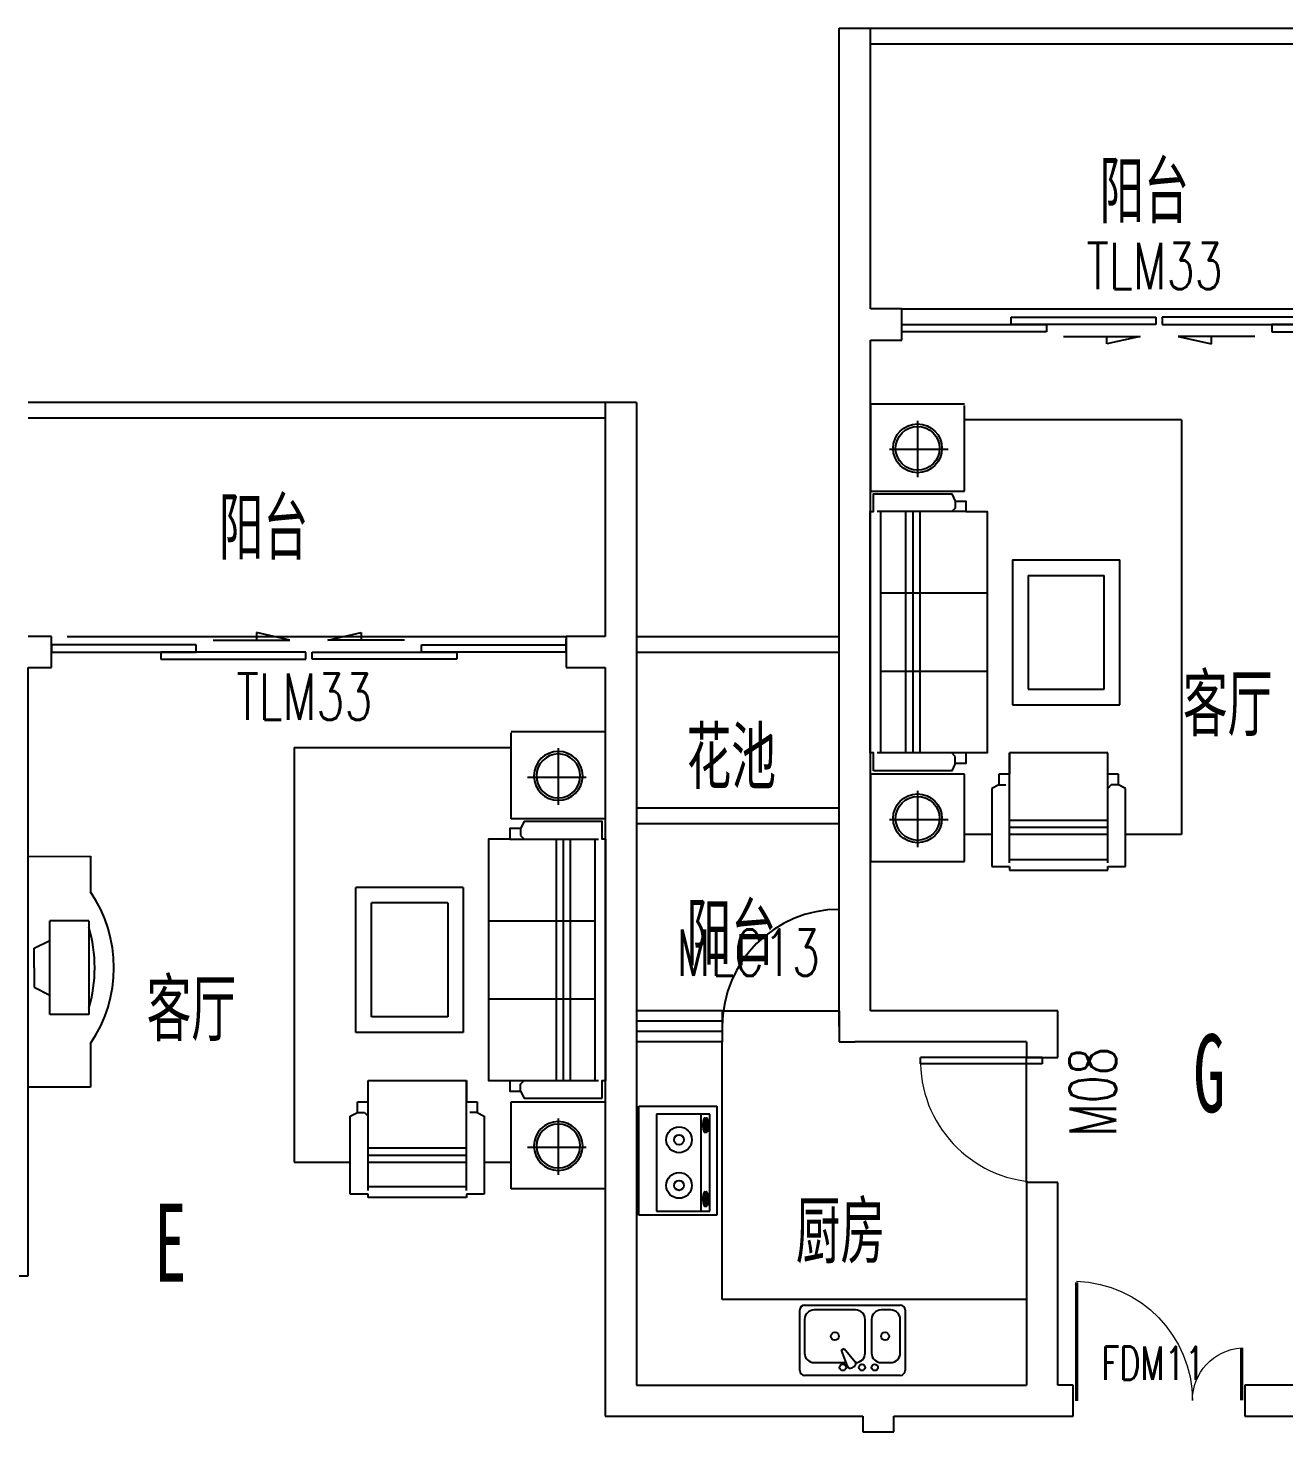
# Model space of a CAD drawing. Extents: x -503102 to -474302, y -636822 to -607622.
# Drawn here: x -497702 to -489652, y -617372 to -608372 of the extents above; entities that cross this region are included whole.
import ezdxf

# ---------------------------------------------------------------- set-up
doc = ezdxf.new("R2010")
doc.units = 0
doc.header["$LTSCALE"] = 1000
doc.header["$MEASUREMENT"] = 0
doc.linetypes.add('HIDDEN2', pattern=[4, 3, -1])
doc.layers.get('0').update_dxf_attribs({"linetype": 'CONTINUOUS'})
for name, color, linetype in [('BACONY', 6, 'CONTINUOUS'), ('FUR', 8, 'CONTINUOUS'), ('PUB_TEXT', 7, 'CONTINUOUS'), ('Text(文字)', 7, 'CONTINUOUS'), ('WALL', 2, 'CONTINUOUS'), ('WINDOW', 3, 'CONTINUOUS'), ('WINDOW_TEXT', 7, 'CONTINUOUS'), ('厨洁', 151, 'CONTINUOUS'), ('家具', 145, 'CONTINUOUS')]:
    doc.layers.add(name, color=color, linetype=linetype)
doc.styles.add('_TCH_WINDOW', font='SIMPLEX', dxfattribs={"height": 3.5, "bigfont": 'GBCBIG'})
doc.styles.add('HZ', font='', dxfattribs={"width": 0.8})
doc.styles.get('HZ').set_extended_font_data('FangSong_GB2312')

# ---------------------------------------------------------------- blocks, each defined once
blk = doc.blocks.new('drr')
at = {"layer": '厨洁'}
for p, q in [((264992.566410295, 83147.70016103463), (264992.566410295, 83536.33652467102)), ((265023.2482284768, 83567.01834285283), (265636.8845921132, 83567.01834285283)), ((265350.5209557495, 83536.33652467102), (265084.6118648404, 83536.33652467102)), ((265575.5209557495, 83536.33652467102), (265514.1573193859, 83536.33652467102)), ((265667.566410295, 83536.33652467102), (265667.566410295, 83147.70016103463)), ((265023.2482284768, 83474.97288830737), (265023.2482284768, 83260.20016103463)), ((265411.8845921133, 83260.20016103463), (265411.8845921133, 83474.97288830737)), ((265452.7936830223, 83474.97288830737), (265452.7936830223, 83260.20016103463)), ((265636.8845921132, 83260.20016103463), (265636.8845921132, 83474.97288830737)), ((265259.8456898405, 83279.55327012556), (265277.5598580224, 83289.78054285284)), ((265298.6617284768, 83175.94283603464), (265259.8456898405, 83279.55327012556)), ((265277.5598580224, 83289.78054285284), (265347.8811125677, 83204.35966103464)), ((265084.6118648404, 83198.83652467099), (265290.0849739313, 83198.83652467099)), ((265328.0434966586, 83165.40461330736), (265342.3165966586, 83173.64519739828)), ((265514.1573193859, 83198.83652467099), (265575.5209557495, 83198.83652467099)), ((265636.8845921132, 83117.01834285283), (265023.2482284768, 83117.01834285283))]:
    blk.add_line(p, q, dxfattribs=at)
for centre, radius in [((265217.5664102952, 83367.586524671), 25.56818181818182), ((265539.7255012041, 83367.586524671), 25.56818181818182), ((265268.7027739313, 83168.1547064892), 20.45454545454545), ((265391.4300466587, 83168.1547064892), 20.45454545454545), ((265473.2482284768, 83168.1547064892), 20.45454545454545)]:
    blk.add_circle(centre, radius, dxfattribs=at)
for centre, radius, start, end in [((265023.2482284768, 83536.33652467102), 30.68181818181818, 90, 180), ((265084.6118648404, 83474.97288830737), 61.36363636363636, 90, 180), ((265350.5209557495, 83474.97288830737), 61.36363636363636, 0, 90), ((265514.1573193859, 83474.97288830737), 61.36363636363636, 90, 180), ((265575.5209557495, 83474.97288830737), 61.36363636363636, 0, 90), ((265636.8845921132, 83536.33652467102), 30.68181818181818, 0, 90), ((265084.6118648404, 83260.20016103463), 61.36363636363636, 180, 270), ((265350.5209557495, 83260.20016103463), 61.36363636363636, 270, 360), ((265514.1573193859, 83260.20016103463), 61.36363636363636, 180, 270), ((265575.5209557495, 83260.20016103463), 61.36363636363636, 270, 360), ((265317.8162239314, 83183.11876103464), 20.45454545454545, 200.5376779997213, 300.0000000000623), ((265332.0893239313, 83191.35934512553), 20.45454545454545, 300.0000000000623, 399.4623220008738), ((265023.2482284768, 83147.70016103463), 30.68181818181818, 180, 270), ((265636.8845921132, 83147.70016103463), 30.68181818181818, 270, 360)]:
    blk.add_arc(centre, radius, start, end, dxfattribs=at)
blk = doc.blocks.new('ewerw')
at = {"layer": '厨洁'}
for p, q in [((266352.5373784888, 82672.94943158956), (266852.5373784888, 82672.94943158956)), ((266352.5373784888, 81972.94943158959), (266352.5373784888, 82672.94943158956)), ((266397.0003916404, 82646.42157585), (266397.0003916404, 82023.64773799322)), ((266739.4456716567, 82646.42157585), (266397.0003916404, 82646.42157585)), ((266452.6958668246, 82646.42157585), (266452.6958668246, 82023.64773799322)), ((266739.4456716567, 82023.64773799322), (266739.4456716567, 82646.42157585)), ((266852.5373784888, 82672.94943158956), (266852.5373784888, 81972.94943158959)), ((266421.0074205657, 82603.35737043529), (266404.3871697712, 82603.35737043529)), ((266404.3871697712, 82603.35737043529), (266404.3871697712, 82538.68896090382)), ((266404.3871697712, 82538.68896090382), (266421.0074205657, 82538.68896090382)), ((266430.4835372786, 82613.82220474404), (266418.7725500546, 82613.70369991528)), ((266421.0074205657, 82538.68896090382), (266421.0074205657, 82603.35737043529)), ((266429.3072335909, 82522.06034991307), (266418.7913871265, 82522.06034991307)), ((266404.3871697712, 82130.36020737872), (266404.3871697712, 82065.69179784726)), ((266421.0074205657, 82130.36020737872), (266404.3871697712, 82130.36020737872)), ((266430.4835372786, 82140.82504168747), (266418.7725500546, 82140.7065368587)), ((266421.0074205657, 82065.69179784726), (266421.0074205657, 82130.36020737872)), ((266397.0003916404, 82023.64773799322), (266739.4456716567, 82023.64773799322)), ((266404.3871697712, 82065.69179784726), (266421.0074205657, 82065.69179784726)), ((266429.3072335909, 82049.06318685647), (266418.7913871265, 82049.06318685647)), ((266852.5373784888, 81972.94943158959), (266352.5373784888, 81972.94943158959))]:
    blk.add_line(p, q, dxfattribs=at)
for points in [[(266409.6663340924, 82538.68896090382, 0.0087359414318704), (266410.4342016745, 82535.48121423933, 0.0762761895456294), (266415.3685842113, 82523.96113434945, 0.2590339714204861), (266418.7913871265, 82522.06034991307, 0.2590339714206403)], [(266418.7913871265, 82522.06034991307, 0.2590339714206403), (266422.2141900414, 82523.96113434945, 0.0762761895455676), (266427.1485725783, 82535.48121423933, 0.0365148199121137), (266429.6060001075, 82549.02950470468, 0.026614996038891), (266430.6102321358, 82567.88204691456, 0.026614996038891), (266429.6060001075, 82586.73458912445, 0.0365148199121137), (266427.1485725783, 82600.28287958982, 0.0762761895455752), (266422.2141900414, 82611.80295947967, 0.2590339714203898), (266418.7913871265, 82613.70374391608, 0.2590339714202164), (266415.3685842113, 82611.80295947967, 0.056762457430155), (266411.3559685617, 82603.35737043529, 0.0365148199120382)], [(266429.3072335909, 82522.06034991307, 0.2590339714206403), (266432.7300365058, 82523.96113434945, 0.0762761895455676), (266437.6644190427, 82535.48121423933, 0.0365148199121137), (266440.1218465719, 82549.02950470468, 0.026614996038891), (266441.1260786001, 82567.88204691456, 0.026614996038891), (266440.1218465719, 82586.73458912445, 0.0365148199121137), (266437.6644190427, 82600.28287958982, 0.0762761895455752), (266432.7300365058, 82611.80295947967, 0.2590339714203898), (266429.3072335909, 82613.70374391608, 0.0784621676306809), (266428.0648777775, 82613.50758041222, 0.056762457430155)], [(266418.7913871265, 82049.06318685647, 0.2590339714206403), (266422.2141900414, 82050.96397129288, 0.0762761895455676), (266427.1485725783, 82062.48405118275, 0.0365148199121137), (266429.6060001075, 82076.0323416481, 0.026614996038891), (266430.6102321358, 82094.88488385799, 0.026614996038891), (266429.6060001075, 82113.7374260679, 0.0365148199121137), (266427.1485725783, 82127.28571653324, 0.0762761895455752), (266422.2141900414, 82138.80579642313, 0.2590339714203898), (266418.7913871265, 82140.7065808595, 0.2590339714202164), (266415.3685842113, 82138.80579642313, 0.056762457430155), (266411.3559685617, 82130.36020737872, 0.0365148199120382)], [(266429.3072335909, 82049.06318685647, 0.2590339714206403), (266432.7300365058, 82050.96397129288, 0.0762761895455676), (266437.6644190427, 82062.48405118275, 0.0365148199121137), (266440.1218465719, 82076.0323416481, 0.026614996038891), (266441.1260786001, 82094.88488385799, 0.026614996038891), (266440.1218465719, 82113.7374260679, 0.0365148199121137), (266437.6644190427, 82127.28571653324, 0.0762761895455752), (266432.7300365058, 82138.80579642313, 0.2590339714203898), (266429.3072335909, 82140.7065808595, 0.0784621676306809), (266428.0648777775, 82140.51041735565, 0.056762457430155)], [(266409.6663340924, 82065.69179784726, 0.0087359414318704), (266410.4342016745, 82062.48405118275, 0.0762761895456294), (266415.3685842113, 82050.96397129288, 0.2590339714204861), (266418.7913871265, 82049.06318685647, 0.2590339714206403)]]:
    blk.add_lwpolyline(points, format="xyb", dxfattribs=at)
for centre, radius in [((266593.9919507732, 82481.37460980771), 82.49649810437039), ((266593.9919507732, 82481.37460980771), 31.6309469674834), ((266593.9919507732, 82188.74138441838), 82.49649810437039), ((266593.9919507732, 82188.74138441838), 31.6309469674834)]:
    blk.add_circle(centre, radius, dxfattribs=at)
blk = doc.blocks.new('A$C2D356BCF')
at = {"layer": 'FUR'}
for p, q in [((146.7650076358113, 1481.688575208418), (546.7650076358113, 1481.688575208653)), ((146.7650076356949, 1201.706288412213), (146.7650076358113, 1481.688575208418)), ((546.7650076358113, 1481.688575208653), (546.7650076359276, 1.00005933875218)), ((157.1024095950415, 1015.110397828277), (407.1024095950415, 1015.11039782851)), ((157.1024095955072, 415.1103978282772), (157.1024095950415, 1015.110397828277)), ((407.1024095950415, 1015.11039782851), (407.1024095955071, 415.11039782851)), ((507.1024095952743, 840.1103978287427), (407.1024095951577, 890.11039782851)), ((507.1024095952743, 715.1103978287426), (507.1024095952743, 840.1103978287427)), ((507.1024095952743, 715.1103978287426), (507.1024095955071, 590.1103978287427)), ((507.1024095955071, 590.1103978287427), (407.1024095955071, 540.11039782851)), ((157.1024095955072, 415.1103978282772), (407.1024095955071, 415.11039782851)), ((146.7652549013728, 5.9369020164e-05), (146.7650076359277, 228.4424898412544)), ((546.7650076359276, 1.00005933875218), (146.7652549013728, 5.9369020164e-05))]:
    blk.add_line(p, q, dxfattribs=at)
for centre, radius, start, end in [((861.6229591696756, 715.0743891268502), 864.7730894710944, 145.7553427043892, 214.2446572956108), ((1044.602409595274, 715.1103978292085), 925, 163.6295489999765, 196.3704510000234)]:
    blk.add_arc(centre, radius, start, end, dxfattribs=at)
blk = doc.blocks.new('12PCOU13')
at = {"color": 0, "linetype": 'ByBlock'}
for p, q in [((24, 37), (24, 35)), ((23, 34), (2, 34)), ((3, -34), (3, 34)), ((10, 34), (10, -34)), ((12, 34), (12, -34)), ((14, 34), (14, -34)), ((24, 35), (23, 34)), ((27, 34), (23, 34)), ((33, 11), (3, 11)), ((33, -11), (3, -11)), ((23, -34), (2, -34)), ((27, -34), (23, -34)), ((24, -35), (23, -34)), ((24, -37), (24, -35))]:
    blk.add_line(p, q, dxfattribs=at)
blk.add_lwpolyline([(1, -39), (1, -34), (0, -34), (0, 34), (1, 34), (1, 39), (23, 39), (24, 37), (27, 37), (27, 34), (33, 34), (33, -34), (27, -34), (27, -37), (24, -37), (23, -39)], close=True, dxfattribs=at)
blk = doc.blocks.new('322342')
at = {"layer": 'FUR'}
for p, q in [((197611.0996898122, 24942.58662440604), (197611.0996897771, 24339.61623645792)), ((198169.7923489098, 24942.58662437353), (197611.0996898122, 24942.58662440604)), ((198169.7923488747, 24339.61623642539), (198169.7923489098, 24942.58662437353)), ((200542.5543862517, 24942.58662428312), (199983.8617271541, 24942.58662431563)), ((199983.8617271541, 24942.58662431563), (199983.861727119, 24339.61623636751)), ((200542.5543862166, 24339.61623633498), (200542.5543862517, 24942.58662428312)), ((197878.1219165578, 24443.97649589493), (197878.1219165797, 24820.83298836252)), ((200250.8839538997, 24443.97649580452), (200250.8839539216, 24820.83298827211)), ((198062.9834581824, 24641.07899384631), (197701.4764434722, 24641.07899386735)), ((200435.7454955243, 24641.0789937559), (200074.2384808141, 24641.07899377693)), ((197611.0996897771, 24339.61623645792), (198169.7923488747, 24339.61623642539)), ((199983.861727119, 24339.61623636751), (200534.3383177006, 24339.61623633545)), ((200442.0153373973, 22948.98495929571), (200442.0139894421, 24339.61623634083)), ((199544.1856034067, 24032.26513440379), (198614.7674573681, 24032.26513443254)), ((198614.7674573681, 24032.26513443254), (198614.7674573388, 23344.29738024824)), ((199544.1856034067, 24032.26513440379), (199544.1862702653, 23344.2973802078)), ((199444.1857003391, 23932.26513439738), (198714.7674573631, 23932.26513442397)), ((198714.7674573631, 23932.26513442397), (198714.767457344, 23444.29738024179)), ((199444.1857003391, 23932.26513439738), (199444.1861733327, 23444.29738021404)), ((198714.767457344, 23444.29738024179), (199444.1861733327, 23444.29738021404)), ((198614.7674573388, 23344.29738024824), (199544.1862702653, 23344.2973802078)), ((197783.5733347433, 22948.98495939136), (197783.5733347568, 23307.94252101799)), ((200442.0153373973, 22948.98495929571), (197783.5733347433, 22948.98495939136))]:
    blk.add_line(p, q, dxfattribs=at)
at = {"layer": 'FUR', "linetype": 'HIDDEN2'}
blk.add_line((197783.5733347892, 24165.79296049798), (197783.5733347958, 24339.61630103754), dxfattribs=at)
at = {"layer": 'FUR', "linetype": 'ByBlock'}
for p, q in [((198078.4765522464, 24165.79324635002), (197577.976552244, 24165.79276121138)), ((197577.976552244, 24165.79276121138), (197577.9766625035, 24052.0427612127)), ((198101.2265963438, 24120.29326839535), (198078.4765522464, 24165.79324635002)), ((198169.4765963451, 24120.29333455022), (198101.2265963438, 24120.29326839535)), ((198101.2265963438, 24120.29326839535), (198101.2266404499, 24074.79326840139)), ((198169.4766625042, 24052.04333455929), (198169.4765963451, 24120.29333455022)), ((197577.9766625035, 24052.0427612127), (197555.2266625065, 24052.04273915965)), ((197555.2266625065, 24052.04273915965), (197555.2272735115, 23421.69229967782)), ((197600.726662504, 24052.04278326432), (198305.9766625034, 24052.04346687046)), ((197623.4766625044, 24052.04280531595), (197623.4772735093, 23421.69236583412)), ((197782.7272735088, 23421.69252019694), (197782.7266625039, 24052.04295967876)), ((197828.2272735097, 23421.69256430018), (197828.2266625047, 24052.04300378201)), ((197873.7272735105, 23421.69260840345), (197873.7266625056, 24052.04304788528)), ((198305.9766625034, 24052.04346687046), (198169.4766625042, 24052.04333455929)), ((198305.9772735083, 23421.69302738863), (198305.9766625034, 24052.04346687046)), ((197555.2272735115, 23421.69229967782), (197577.9772735084, 23421.69232173087)), ((197577.9772735084, 23421.69232173087), (197577.977383768, 23307.94232173219)), ((197600.7272735089, 23421.69234378249), (198169.4772735092, 23421.69289507744)), ((198101.227295561, 23398.94282892557), (198078.4772735109, 23421.69280686952)), ((198169.4772735092, 23421.69289507744), (198305.9772735083, 23421.69302738863)), ((198169.4773396626, 23353.44289507275), (198169.4772735092, 23421.69289507744)), ((198078.4773837705, 23307.94280687084), (198101.2273396613, 23353.44282891784)), ((198101.2273396613, 23353.44282891784), (198101.227295561, 23398.94282892557)), ((198101.2273396613, 23353.44282891784), (198169.4773396626, 23353.44289507275)), ((197577.977383768, 23307.94232173219), (198078.4773837705, 23307.94280687084))]:
    blk.add_line(p, q, dxfattribs=at)
at = {"layer": 'FUR'}
for centre, radius in [((197886.3379850854, 24641.10143041596), 156.5403891788388), ((197886.3379850854, 24641.10143041596), 140.5403891788388), ((200259.1000224272, 24641.10143032554), 156.5403891788388), ((200259.1000224272, 24641.10143032554), 140.5403891788388)]:
    blk.add_circle(centre, radius, dxfattribs=at)
at = {"layer": 'FUR', "xscale": 22.75000000000364, "yscale": 22.75000000000364, "zscale": 22.75, "rotation": 269.9999999967016}
blk.add_blockref('12PCOU13', (199079.4764518499, 24945.15839655398), dxfattribs=at)
blk = doc.blocks.new('$DorLib2D$00000001')
for p, q in [((0.45, 0.975), (0.5000000000000002, 0.975)), ((0.45, 0), (0.45, 0.975)), ((0.5, 0), (0.5, 0.975)), ((0.5, 0), (0.45, 0))]:
    blk.add_line(p, q)
at = {"lineweight": 13}
blk.add_arc((0.475, 0), 0.975, 91.46928358135379, 180, dxfattribs=at)
blk = doc.blocks.new('$DorLib2D$00000025')
at = {"const_width": 0.02000000000002}
for points in [[(0.4809659091480242, -0.0014478852985489), (0.4809659091480242, 0.6906370592223703)], [(-0.4809658959978972, 0.0014478759854028), (-0.4809658959978972, 0.3083976873278363)]]:
    blk.add_lwpolyline(points, dxfattribs=at)
at = {"lineweight": 13}
for centre, radius, start, end in [((0.5046168020418103, -0.0019208093578045), 0.6987497204383784, 91.93968624619532, 179.7237749158179), ((-0.5007908120541872, 0.0025725639175704), 0.3066680763238383, 359.7898704781727, 445.750825813995)]:
    blk.add_arc(centre, radius, start, end, dxfattribs=at)
blk = doc.blocks.new('$DorLib2D$00000038')
for p, q in [((-0.0370241864178098, 0.0232893647226025), (-0.1018556741609107, 0.0377414286505751)), ((-0.1018556741609107, 0.0377414286505751), (-0.1018556741609107, 0.0232893647226025)), ((0.0370241864178098, 0.0232893647226025), (0.1018556741609142, 0.0377414286505751)), ((0.1018556741609142, 0.0377414286505751), (0.1018556741609142, 0.0232893647226025)), ((-0.5, 3.6e-15), (-0.5, 0.0250000000000021)), ((-0.5, 0.0140625000000014), (-0.5, 3.6e-15)), ((-0.2187499999999094, 0.0140625000000014), (-0.5, 0.0140625000000014)), ((-0.5, 3.6e-15), (-0.2187499999999094, 3.6e-15)), ((-0.2875000000000867, 3.6e-15), (-0.2875000000000867, -0.0140624999999934)), ((-0.0062499999999979, 3.6e-15), (-0.2875000000000867, 3.6e-15)), ((-0.2187499999999094, 3.6e-15), (-0.2187499999999094, 0.0140625000000014)), ((-0.1856715078081272, 0.0232893647226025), (-0.0370241864178098, 0.0232893647226025)), ((-0.0062499999999979, -0.0140624999999934), (-0.0062499999999979, 3.6e-15)), ((0.0062499999999996, 3.6e-15), (0.2875000000000867, 3.6e-15)), ((0.0062499999999996, -0.0140624999999934), (0.0062499999999996, 3.6e-15)), ((0.185671507808129, 0.0232893647226025), (0.0370241864178098, 0.0232893647226025)), ((0.218749999999913, 0.0140625000000014), (0.5, 0.0140625000000014)), ((0.218749999999913, 3.6e-15), (0.218749999999913, 0.0140625000000014)), ((0.5, 3.6e-15), (0.218749999999913, 3.6e-15)), ((0.2875000000000867, 3.6e-15), (0.2875000000000867, -0.0140624999999934)), ((0.5, 0.0140625000000014), (0.5, 3.6e-15)), ((-0.2875000000000867, -0.0140624999999934), (-0.0062499999999979, -0.0140624999999934)), ((0.2875000000000867, -0.0140624999999934), (0.0062499999999996, -0.0140624999999934))]:
    blk.add_line(p, q)

msp = doc.modelspace()

# ---------------------------------------------------------------- linework, layer by layer
at = {"layer": 'BACONY'}
for p, q in [((-492301.8808220782, -608371.742790673), (-488601.8808220786, -608371.742790673)), ((-492301.8808220782, -608471.742790673), (-488601.8808220786, -608471.742790673)), ((-494001.8808220794, -610771.6436085436), (-497701.8808220775, -610771.6436085432)), ((-494001.8808220794, -610871.6436085434), (-497701.8808220775, -610871.6436085433)), ((-493801.8808220789, -612271.6436085443), (-492501.8808220787, -612271.6436085443)), ((-493801.8808220789, -612371.6436085441), (-492501.8808220787, -612371.6436085441)), ((-493801.8808220789, -613371.6436085443), (-492501.8808220787, -613371.6436085443)), ((-493801.8808220789, -613471.643608544), (-492501.8808220787, -613471.643608544))]:
    msp.add_line(p, q, dxfattribs=at)
at = {"layer": 'WALL', "linetype": 'Continuous'}
for p, q in [((-492501.8808220794, -610271.643608544), (-492501.8808220794, -608371.6436085444)), ((-492501.8808220794, -608371.6436085444), (-492301.8808220792, -608371.6436085444)), ((-492301.8808220932, -610171.6436085457), (-492301.8808220792, -608371.6436085444)), ((-492101.8808220424, -610171.6436085402), (-492301.8808220932, -610171.6436085457)), ((-492101.8808220424, -610371.6436085444), (-492101.8808220424, -610171.6436085402)), ((-492501.8808220879, -614671.6436085124), (-492501.8808220794, -610271.643608544)), ((-492301.880822074, -614671.6436085597), (-492301.880822074, -610371.6436085457)), ((-492301.880822074, -610371.6436085457), (-492101.8808220424, -610371.6436085444)), ((-494001.8808220794, -610771.6436085436), (-494001.8808220703, -612271.6436085434)), ((-493801.8808220793, -610771.6436085436), (-494001.8808220794, -610771.6436085436)), ((-493801.8808220793, -610771.6436085436), (-493801.8808220793, -612371.6436085441)), ((-497551.8808220424, -612271.6436085321), (-497701.8808221015, -612271.6436085434)), ((-497551.8808220424, -612471.6436085457), (-497551.8808220424, -612271.6436085321)), ((-494001.8808220703, -612271.6436085434), (-494251.8808220426, -612271.6436085321)), ((-494251.8808220426, -612271.6436085321), (-494251.8808220426, -612471.6436085459)), ((-493801.8808220793, -612371.6436085441), (-493801.8808220753, -614671.643608511)), ((-497701.8808220766, -616371.6444129575), (-497701.880822075, -612471.6436085432)), ((-497701.880822075, -612471.6436085432), (-497551.8808220424, -612471.6436085457)), ((-494251.8808220426, -612471.6436085459), (-494001.8808220745, -612471.6436085433)), ((-494001.8808220745, -612471.6436085433), (-494001.8808220798, -614771.6436085467)), ((-493801.8808220753, -614671.643608511), (-493801.8808220839, -614871.6436085516)), ((-492501.8808220879, -614671.6436085124), (-492501.8808220834, -614871.6436085432)), ((-491101.8808220698, -614671.643608558), (-492301.880822074, -614671.6436085597)), ((-491101.8808220787, -614971.6436085394), (-491101.8808220698, -614671.643608558)), ((-494001.8808220798, -614771.6436085467), (-494001.8808220837, -617271.6436085235)), ((-493801.8808220839, -614871.6436085516), (-493801.8808220835, -617071.6436085606)), ((-492501.8808220834, -614871.6436085432), (-492401.8808220798, -614871.6436085464)), ((-491301.88082207, -614871.6436085583), (-492401.8808220796, -614871.6436085464)), ((-491301.88082207, -614871.6436085583), (-491301.8808220716, -614971.6436085394)), ((-491301.8808220716, -614971.6436085394), (-491101.8808220787, -614971.6436085394)), ((-491101.8808220787, -615771.6436086159), (-491301.8808220716, -615771.6436086159)), ((-491301.8808220716, -615771.6436086159), (-491301.88082207, -617071.6436085289)), ((-491101.8808220698, -617071.6436085361), (-491101.8808220787, -615771.6436086159)), ((-498001.8808221079, -616371.6444129586), (-497701.8808220766, -616371.6444129575)), ((-493801.8808220835, -617071.6436085606), (-492251.880822079, -617071.6436085441)), ((-492251.880822079, -617071.6436085441), (-491301.88082207, -617071.6436085289)), ((-491001.8808220424, -617071.6436085453), (-491101.8808220698, -617071.6436085361)), ((-491001.8808220424, -617271.643608536), (-491001.8808220424, -617071.6436085453)), ((-487201.8808220889, -617071.6436085361), (-489901.8808220425, -617071.6436085453)), ((-489901.8808220425, -617071.6436085453), (-489901.8808220425, -617271.643608536)), ((-494001.8808220837, -617271.6436085235), (-492351.8808220912, -617271.6436085234)), ((-492351.8808220912, -617271.6436085234), (-492351.8808220859, -617371.6436085592)), ((-492151.880822091, -617271.6436085879), (-491201.8808220835, -617271.6436085443)), ((-492151.8808220923, -617371.643608558), (-492151.880822091, -617271.6436085879)), ((-491201.8808220835, -617271.6436085443), (-491001.8808220424, -617271.643608536)), ((-489901.8808220425, -617271.643608536), (-487151.8808220787, -617271.6436085443)), ((-492351.8808220859, -617371.6436085592), (-492151.8808220923, -617371.643608558))]:
    msp.add_line(p, q, dxfattribs=at)
at = {"layer": 'WINDOW', "linetype": 'Continuous'}
for p, q in [((-492101.8808220831, -610171.6436085446), (-488801.8808220832, -610171.6436085446)), ((-497451.8808220643, -612271.6436085443), (-494251.880822083, -612271.6436085443)), ((-492501.8808220808, -614771.6436085464), (-492501.8808220801, -614021.6436085464)), ((-493251.8808220806, -614671.6436085455), (-493801.8808220807, -614671.6436085448)), ((-493251.8808220812, -614671.6436085455), (-492501.8808220794, -614671.6436085446)), ((-493251.8808220806, -614671.6436085455), (-493251.8808220809, -614871.6436085454)), ((-493251.8808220806, -614738.3102752122), (-493801.880822081, -614738.3102752115)), ((-493251.8808220806, -614804.9769418788), (-493801.880822081, -614804.9769418781)), ((-493251.8808220809, -614871.6436085454), (-493801.880822081, -614871.6436085447)), ((-491301.8808220745, -615771.643608534), (-491301.8808220744, -614971.643608553))]:
    msp.add_line(p, q, dxfattribs=at)
msp.add_arc((-492501.8808220808, -614771.6436085464), 750, 90, 180, dxfattribs=at)
at = {"layer": '厨洁'}
for p, q in [((-493251.8808220788, -616521.6436085445), (-493251.8808220788, -614871.6436085447)), ((-491301.8808220789, -616521.6436085445), (-493251.8808220788, -616521.6436085445))]:
    msp.add_line(p, q, dxfattribs=at)

# ---------------------------------------------------------------- block references
at = {"layer": 'FUR', "rotation": 90}
msp.add_blockref('322342', (-467359.2941977973, -811324.7858171737, 1.7624015e-09), dxfattribs=at)
at = {"layer": 'FUR', "xscale": -1, "rotation": 270}
msp.add_blockref('322342', (-518944.4674463615, -813424.7862194042, 1.7624015e-09), dxfattribs=at)
at = {"layer": 'WINDOW', "linetype": 'Continuous'}
ref = msp.add_blockref('$DorLib2D$00000038', (-490451.8808220823, -610271.643608544), dxfattribs=dict(at, xscale=3300, yscale=3300, zscale=3300, rotation=180))
ref.add_attrib('A', 'TLM33', (-490916.8808220826, -610045.3936085443), dxfattribs={"layer": 'WINDOW_TEXT', "linetype": 'Continuous', "height": 297.5, "style": '_TCH_WINDOW', "width": 0.7058823529411768})
ref = msp.add_blockref('$DorLib2D$00000038', (-495901.8808220768, -612371.6436085445), dxfattribs=dict(at, xscale=3300, yscale=-3300, zscale=3300, rotation=180))
ref.add_attrib('A', 'TLM33', (-496366.8808220761, -612807.1125359698), dxfattribs={"layer": 'WINDOW_TEXT', "linetype": 'Continuous', "height": 297.5, "style": '_TCH_WINDOW', "width": 0.7058823529411768})
ref = msp.add_blockref('$DorLib2D$00000001', (-491201.8808220794, -615371.6436085479), dxfattribs=dict(at, xscale=800, yscale=800, zscale=800, rotation=90))
ref.add_attrib('A', 'M08', (-490728.1308220792, -615480.5605227978), dxfattribs={"layer": 'WINDOW_TEXT', "linetype": 'Continuous', "height": 297.5, "rotation": 90, "style": '_TCH_WINDOW', "width": 0.7058823529411768})
ref = msp.add_blockref('$DorLib2D$00000025', (-490451.8808220768, -617171.6436085443), dxfattribs=dict(at, xscale=-1100, yscale=1100, zscale=-1100))
ref.add_attrib('A', 'FDM11', (-490821.4956606105, -617037.4497122501), dxfattribs={"layer": 'WINDOW_TEXT', "linetype": 'Continuous', "height": 212.5, "style": '_TCH_WINDOW', "width": 0.7058823529411768})
at = {"layer": '厨洁', "rotation": 180}
msp.add_blockref('ewerw', (-226935.1052589097, -533310.1144616212), dxfattribs=at)
at = {"layer": '厨洁'}
msp.add_blockref('drr', (-757747.9683171574, -700126.1546067549), dxfattribs=at)
at = {"layer": '家具', "rotation": 180}
msp.add_blockref('A$C2D356BCF', (-497155.1158144432, -613680.7174629375), dxfattribs=at)

# ---------------------------------------------------------------- texts
at = {"layer": 'PUB_TEXT', "style": 'HZ', "width": 0.6}
for s, p in [('G', (-490232.8537792635, -615322.0880989137)), ('E', (-496891.6019755805, -616408.1879860496))]:
    msp.add_text(s, height=500, dxfattribs=at).set_placement(p)
at = {"layer": 'Text(文字)', "style": 'HZ', "width": 0.6}
for s, p in [('阳台', (-490833.7973213932, -609585.3302729654)), ('阳台', (-496478.7702645735, -611742.478156379)), ('客厅', (-490299.1935208166, -612874.081117136)), ('花池', (-493480.7623071456, -613212.4003881512)), ('阳台', (-493480.7623071456, -614342.1442242677)), ('客厅', (-496941.9215528981, -614828.9376041407)), ('厨房', (-492780.6085731127, -616253.5123194185))]:
    msp.add_text(s, height=350, dxfattribs=at).set_placement(p)
at = {"layer": 'WINDOW_TEXT', "linetype": 'Continuous', "style": '_TCH_WINDOW', "width": 0.7058823529411768}
msp.add_text('MLC13', height=297.5, rotation=359.9999999999288, dxfattribs=at).set_placement((-493544.2531061315, -614447.8023234269))

doc.saveas('drawing.dxf')
